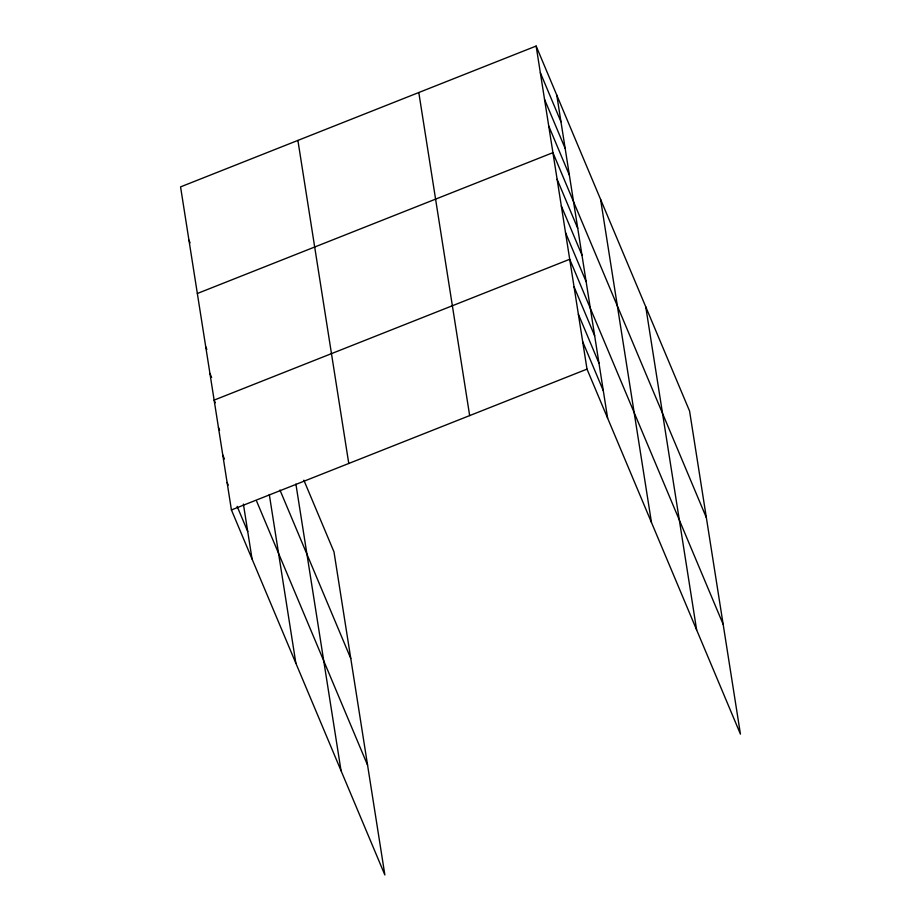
<?xml version="1.0" encoding="UTF-8"?>
<svg xmlns="http://www.w3.org/2000/svg" width="921" height="921" viewBox="0 0 921 921"><rect width="100%" height="100%" fill="white"/><g stroke="black" fill="none" stroke-linecap="round" stroke-linejoin="round"><path stroke-width="1.38" d="M536.137 46.05L587.011 369.125L740.438 734.118L689.576 411.054L536.137 46.05L180.562 186.882L231.424 509.946L384.863 874.95L333.989 551.875L303.861 480.198M197.347 293.488L552.922 152.667L706.361 517.66M231.424 509.946L587.011 369.125M540.339 72.701L560.958 121.756M544.53 99.353L565.16 148.408M548.732 126.004L569.351 175.071M557.124 179.319L577.743 228.373M561.326 205.97L581.945 255.025M565.517 232.622L586.136 281.676M723.146 624.277L569.719 259.273L214.133 400.105L215.249 402.753M574.036 286.742L594.655 335.797M578.365 314.199L598.984 363.254M582.682 341.656L603.313 390.711M188.955 240.185L190.06 242.833M279.961 490.041L350.774 658.492M205.74 346.803L206.857 349.45M209.93 373.454L211.611 377.426M256.671 501.289L367.56 765.109M218.461 427.563L219.566 430.222M222.778 455.032L224.448 459.003M227.107 482.489L228.224 485.137M237.134 506.354L247.726 531.544M645.748 306.785L696.621 629.86M600.584 199.362L651.458 522.437M556.768 95.105L607.63 418.18M418.802 92.526L469.664 415.59M297.897 140.406L348.771 463.482M295.906 484.089L341.035 770.693M269.3 494.508L295.871 663.27M243.397 504.086L252.055 559.012"/></g></svg>
